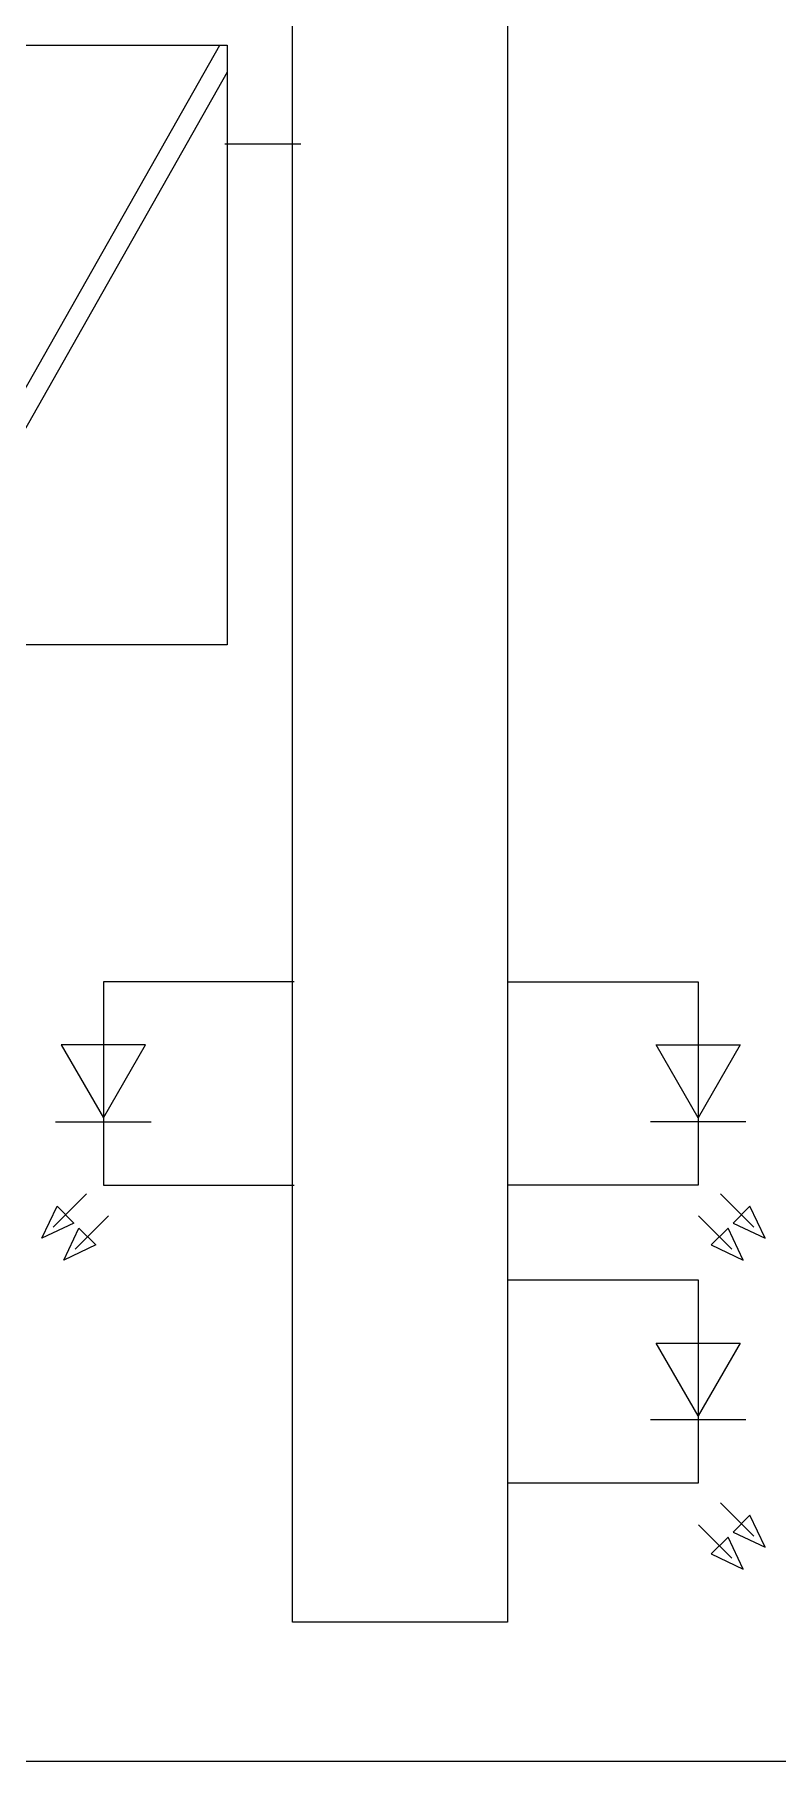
# Model space of a CAD drawing. Header units: inches. Extents: x -20 to 181, y -159 to -38.
# Drawn here: x 34.6 to 54.88, y -138.46 to -91.3 of the extents above; entities that cross this region are included whole.
import ezdxf

# ---------------------------------------------------------------- set-up
doc = ezdxf.new("R2010")
doc.units = ezdxf.units.IN
doc.header["$MEASUREMENT"] = 0
doc.layers.add('GRAPHIC', color=7, linetype='Continuous')

# ---------------------------------------------------------------- blocks, each defined once
blk = doc.blocks.new('block 4')
at = {"layer": 'GRAPHIC', "lineweight": 0}
for points in [[(36.02, -122.959), (35.108, -123.871)], [(35.214, -123.297), (35.674, -123.757), (34.798, -124.172), (35.214, -123.297)], [(35.396, -124.77), (35.812, -123.895), (36.271, -124.355), (35.396, -124.77)], [(36.617, -123.557), (35.706, -124.468)]]:
    blk.add_lwpolyline(points, dxfattribs=at)
blk = doc.blocks.new('block 5')
at = {"layer": 'GRAPHIC', "lineweight": 0}
for points in [[(53.318, -122.959), (54.23, -123.871)], [(54.124, -123.297), (53.664, -123.757), (54.54, -124.172), (54.124, -123.297)], [(52.721, -123.557), (53.633, -124.468)], [(53.943, -124.77), (53.527, -123.895), (53.067, -124.355), (53.943, -124.77)]]:
    blk.add_lwpolyline(points, dxfattribs=at)
blk = doc.blocks.new('block 6')
at = {"layer": 'GRAPHIC', "lineweight": 0}
for points in [[(53.318, -131.395), (54.23, -132.307)], [(52.721, -131.993), (53.633, -132.905)], [(54.124, -131.733), (53.664, -132.194), (54.54, -132.609), (54.124, -131.733)], [(53.943, -133.206), (53.527, -132.331), (53.067, -132.791), (53.943, -133.206)]]:
    blk.add_lwpolyline(points, dxfattribs=at)
blk = doc.blocks.new('block 3')
at = {"layer": 'GRAPHIC'}
for name in ['block 4', 'block 5', 'block 6']:
    blk.add_blockref(name, (0, 0), dxfattribs=at)
blk = doc.blocks.new('block 91')
at = {"layer": 'GRAPHIC', "lineweight": 0}
for points in [[(52.712, -120.881), (51.564, -118.893), (53.859, -118.893), (52.712, -120.881)], [(54.016, -120.989), (51.407, -120.989)]]:
    blk.add_lwpolyline(points, dxfattribs=at)
blk = doc.blocks.new('block 90')
at = {"layer": 'GRAPHIC', "lineweight": 0}
blk.add_lwpolyline([(47.508, -117.165), (52.712, -117.165), (52.712, -122.718), (47.508, -122.718)], dxfattribs=at)
at = {"layer": 'GRAPHIC'}
blk.add_blockref('block 91', (0, 0), dxfattribs=at)
blk = doc.blocks.new('block 89')
at = {"layer": 'GRAPHIC'}
blk.add_blockref('block 90', (0, 0), dxfattribs=at)
blk = doc.blocks.new('block 92')
at = {"layer": 'GRAPHIC', "lineweight": 0}
for points in [[(52.712, -129.023), (51.564, -127.035), (53.859, -127.035), (52.712, -129.023)], [(54.016, -129.131), (51.407, -129.131)]]:
    blk.add_lwpolyline(points, dxfattribs=at)
blk = doc.blocks.new('block 94')
at = {"layer": 'GRAPHIC', "lineweight": 0}
for points in [[(36.478, -120.881), (37.626, -118.893), (35.331, -118.893), (36.478, -120.881)], [(35.174, -120.989), (37.783, -120.989)]]:
    blk.add_lwpolyline(points, dxfattribs=at)
blk = doc.blocks.new('block 93')
at = {"layer": 'GRAPHIC', "lineweight": 0}
blk.add_lwpolyline([(41.682, -117.165), (36.478, -117.165), (36.478, -122.718), (41.682, -122.718)], dxfattribs=at)
at = {"layer": 'GRAPHIC'}
blk.add_blockref('block 94', (0, 0), dxfattribs=at)
blk = doc.blocks.new('block 95')
at = {"layer": 'GRAPHIC', "lineweight": 0}
blk.add_lwpolyline([(41.645, -47.269), (47.508, -47.269), (47.508, -134.657), (41.645, -134.657), (41.645, -47.269)], dxfattribs=at)
blk = doc.blocks.new('block 101')
at = {"layer": 'GRAPHIC', "lineweight": 0}
for points in [[(30.796, -107.231), (39.653, -91.588)], [(31.009, -107.963), (39.866, -92.32)]]:
    blk.add_lwpolyline(points, dxfattribs=at)
blk = doc.blocks.new('block 100')
at = {"layer": 'GRAPHIC', "lineweight": 0}
blk.add_lwpolyline([(39.856, -91.588), (39.856, -107.963), (30.796, -107.963), (30.796, -91.588), (39.856, -91.588)], dxfattribs=at)
at = {"layer": 'GRAPHIC'}
blk.add_blockref('block 101', (0, 0), dxfattribs=at)
blk = doc.blocks.new('block 111')
at = {"layer": 'GRAPHIC', "lineweight": 0}
blk.add_lwpolyline([(5.735, -40.715), (85.478, -40.715), (85.478, -138.459), (5.735, -138.459), (5.735, -40.715)], dxfattribs=at)

msp = doc.modelspace()

# ---------------------------------------------------------------- linework, layer by layer
at = {"layer": 'GRAPHIC', "lineweight": 0}
for points in [[(41.867, -94.293), (39.79, -94.293)], [(47.508, -125.306), (52.712, -125.306), (52.712, -130.859), (47.508, -130.859)]]:
    msp.add_lwpolyline(points, dxfattribs=at)

# ---------------------------------------------------------------- block references
at = {"layer": 'GRAPHIC'}
for name in ['block 111', 'block 95', 'block 100', 'block 93', 'block 89', 'block 3', 'block 92']:
    msp.add_blockref(name, (0, 0), dxfattribs=at)

doc.saveas('drawing.dxf')
